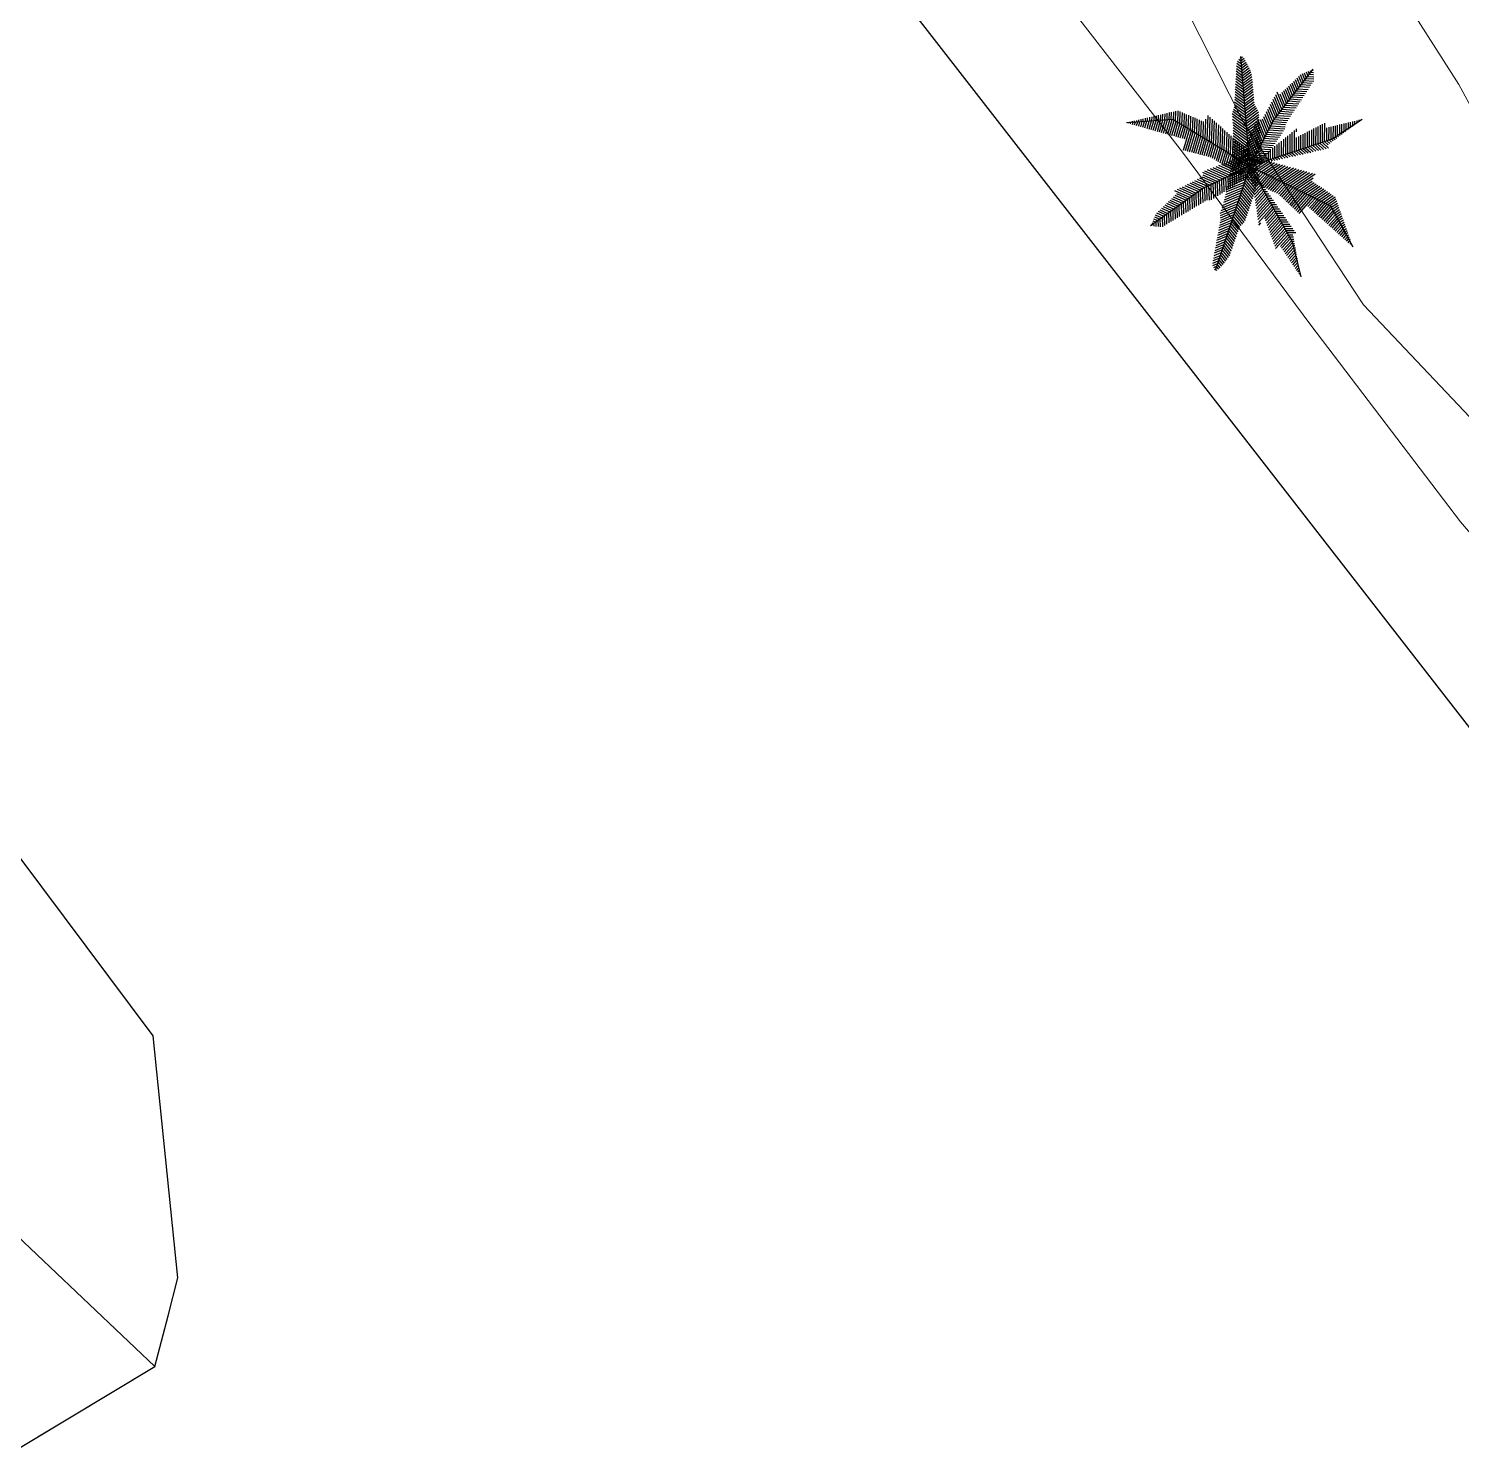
# Model space of a CAD drawing. Header units: millimetres. Extents: x 72 to 2370, y -203 to 794.
# Drawn here: x 1905.78 to 1923.41, y 131.01 to 148.5 of the extents above; entities that cross this region are included whole.
import ezdxf

# ---------------------------------------------------------------- set-up
doc = ezdxf.new("R2010")
doc.units = ezdxf.units.MM
doc.layers.add('01_Fina', color=250, linetype='Continuous', lineweight=15)
doc.layers.add('BOSQUENUEVO', color=64, linetype='Continuous')
doc.layers.add('Traza Urbana', color=7, linetype='Continuous')

# ---------------------------------------------------------------- blocks, each defined once
blk = doc.blocks.new('*X73')
at = {"color": 0}
for p, q in [((6.839, 6.806), (7.285, 6.992)), ((6.851, 6.865), (7.185, 7.004)), ((6.863, 6.924), (7.084, 7.017)), ((6.875, 6.983), (6.984, 7.029)), ((6.78, 6.511), (7.2, 6.686)), ((6.792, 6.57), (7.221, 6.749)), ((6.804, 6.629), (7.242, 6.812)), ((6.816, 6.688), (7.263, 6.874)), ((6.827, 6.747), (7.284, 6.937)), ((6.702, 6.153), (7.074, 6.308)), ((6.718, 6.214), (7.095, 6.371)), ((6.731, 6.273), (7.116, 6.434)), ((6.743, 6.333), (7.137, 6.497)), ((6.756, 6.392), (7.158, 6.56)), ((6.768, 6.451), (7.179, 6.623)), ((6.614, 5.9), (6.991, 6.057)), ((6.619, 5.848), (6.97, 5.994)), ((6.635, 5.963), (7.012, 6.12)), ((6.657, 6.026), (7.032, 6.182)), ((6.68, 6.09), (7.053, 6.245)), ((6.594, 5.566), (6.865, 5.679)), ((6.605, 5.625), (6.886, 5.742)), ((6.616, 5.684), (6.907, 5.805)), ((6.625, 5.796), (6.949, 5.931)), ((6.627, 5.742), (6.928, 5.868)), ((6.54, 5.273), (6.76, 5.365)), ((6.551, 5.332), (6.781, 5.428)), ((6.562, 5.39), (6.802, 5.49)), ((6.573, 5.449), (6.823, 5.553)), ((6.584, 5.508), (6.844, 5.616)), ((6.475, 4.921), (6.634, 4.987)), ((6.486, 4.98), (6.655, 5.05)), ((6.497, 5.038), (6.676, 5.113)), ((6.508, 5.097), (6.697, 5.176)), ((6.519, 5.156), (6.718, 5.239)), ((6.529, 5.214), (6.739, 5.302)), ((6.443, 4.745), (6.571, 4.798)), ((6.446, 4.692), (6.551, 4.736)), ((6.454, 4.803), (6.592, 4.861)), ((6.464, 4.862), (6.613, 4.924)), ((6.466, 4.646), (6.53, 4.673)), ((6.485, 4.6), (6.509, 4.61))]:
    blk.add_line(p, q, dxfattribs=at)
blk = doc.blocks.new('*X74')
at = {"color": 0}
for p, q in [((7.425, 6.399), (7.196, 6.673)), ((7.443, 6.454), (7.215, 6.729)), ((7.462, 6.51), (7.233, 6.785)), ((7.48, 6.566), (7.252, 6.841)), ((7.499, 6.622), (7.27, 6.896)), ((7.518, 6.678), (7.289, 6.952)), ((7.536, 6.733), (7.376, 6.926)), ((7.313, 6.064), (7.084, 6.338)), ((7.332, 6.119), (7.103, 6.394)), ((7.35, 6.175), (7.122, 6.45)), ((7.369, 6.231), (7.14, 6.506)), ((7.388, 6.287), (7.159, 6.562)), ((7.406, 6.343), (7.177, 6.617)), ((7.202, 5.729), (6.973, 6.003)), ((7.22, 5.785), (6.991, 6.059)), ((7.239, 5.84), (7.01, 6.115)), ((7.257, 5.896), (7.029, 6.171)), ((7.276, 5.952), (7.047, 6.227)), ((7.295, 6.008), (7.066, 6.283)), ((7.029, 5.467), (6.861, 5.669)), ((7.048, 5.522), (6.88, 5.724)), ((7.071, 5.573), (6.899, 5.78)), ((7.104, 5.612), (6.917, 5.836)), ((7.137, 5.65), (6.936, 5.892)), ((7.17, 5.689), (6.954, 5.948)), ((6.915, 5.136), (6.75, 5.334)), ((6.934, 5.191), (6.768, 5.39)), ((6.953, 5.246), (6.787, 5.445)), ((6.972, 5.301), (6.806, 5.501)), ((6.991, 5.357), (6.824, 5.557)), ((7.01, 5.412), (6.843, 5.613)), ((6.779, 4.83), (6.638, 4.999)), ((6.81, 4.871), (6.657, 5.055)), ((6.838, 4.915), (6.675, 5.111)), ((6.857, 4.97), (6.694, 5.166)), ((6.877, 5.025), (6.713, 5.222)), ((6.896, 5.08), (6.731, 5.278)), ((6.58, 4.601), (6.527, 4.664)), ((6.614, 4.637), (6.545, 4.72)), ((6.649, 4.674), (6.564, 4.776)), ((6.684, 4.71), (6.582, 4.831)), ((6.718, 4.747), (6.601, 4.887)), ((6.748, 4.788), (6.62, 4.943)), ((6.535, 4.576), (6.508, 4.608))]:
    blk.add_line(p, q, dxfattribs=at)
blk = doc.blocks.new('*X77')
at = {"color": 0}
for p, q in [((6.512, 6.986), (6.912, 6.805)), ((6.578, 7.011), (6.971, 6.833)), ((6.644, 7.036), (7.03, 6.861)), ((6.709, 7.061), (7.089, 6.889)), ((6.775, 7.087), (7.149, 6.917)), ((6.84, 7.112), (7.208, 6.945)), ((6.906, 7.137), (7.267, 6.974)), ((6.972, 7.162), (7.271, 7.027)), ((7.037, 7.187), (7.198, 7.115)), ((7.103, 7.212), (7.124, 7.203)), ((6.023, 6.658), (6.319, 6.524)), ((6.081, 6.687), (6.379, 6.552)), ((6.139, 6.716), (6.438, 6.581)), ((6.197, 6.744), (6.497, 6.609)), ((6.204, 6.851), (6.616, 6.665)), ((6.215, 6.791), (6.556, 6.637)), ((6.25, 6.885), (6.675, 6.693)), ((6.316, 6.91), (6.734, 6.721)), ((6.381, 6.936), (6.793, 6.749)), ((6.447, 6.961), (6.852, 6.777)), ((5.56, 6.429), (5.921, 6.266)), ((5.563, 6.318), (5.827, 6.199)), ((5.601, 6.356), (5.874, 6.232)), ((5.618, 6.458), (5.968, 6.299)), ((5.676, 6.486), (6.015, 6.333)), ((5.734, 6.515), (6.062, 6.367)), ((5.792, 6.544), (6.109, 6.4)), ((5.85, 6.572), (6.156, 6.434)), ((5.908, 6.601), (6.203, 6.467)), ((5.966, 6.63), (6.26, 6.496)), ((5.216, 5.981), (5.403, 5.896)), ((5.255, 6.019), (5.45, 5.93)), ((5.293, 6.056), (5.497, 5.963)), ((5.332, 6.093), (5.544, 5.997)), ((5.37, 6.131), (5.591, 6.031)), ((5.409, 6.168), (5.638, 6.064)), ((5.447, 6.206), (5.686, 6.098)), ((5.486, 6.243), (5.733, 6.131)), ((5.524, 6.281), (5.78, 6.165)), ((5.032, 5.68), (5.074, 5.661)), ((5.052, 5.726), (5.121, 5.695)), ((5.072, 5.772), (5.168, 5.728)), ((5.092, 5.818), (5.215, 5.762)), ((5.112, 5.864), (5.262, 5.795)), ((5.139, 5.906), (5.309, 5.829)), ((5.178, 5.944), (5.356, 5.863)), ((5.013, 5.634), (5.027, 5.627))]:
    blk.add_line(p, q, dxfattribs=at)
blk = doc.blocks.new('*X78')
at = {"color": 0}
for p, q in [((7.298, 6.769), (7.292, 6.985)), ((6.611, 6.332), (6.601, 6.658)), ((6.66, 6.363), (6.651, 6.681)), ((6.71, 6.394), (6.7, 6.705)), ((6.759, 6.425), (6.749, 6.728)), ((6.808, 6.457), (6.799, 6.752)), ((6.857, 6.488), (6.848, 6.775)), ((6.906, 6.519), (6.897, 6.798)), ((6.955, 6.55), (6.947, 6.822)), ((7.004, 6.582), (6.996, 6.845)), ((7.053, 6.613), (7.045, 6.868)), ((7.102, 6.644), (7.095, 6.892)), ((7.151, 6.675), (7.144, 6.915)), ((7.2, 6.707), (7.193, 6.939)), ((7.249, 6.738), (7.243, 6.962)), ((7.348, 6.8), (7.343, 6.941)), ((7.397, 6.832), (7.395, 6.88)), ((6.02, 6.031), (6.011, 6.331)), ((6.069, 6.061), (6.06, 6.366)), ((6.118, 6.09), (6.109, 6.401)), ((6.168, 6.12), (6.158, 6.436)), ((6.217, 6.15), (6.207, 6.471)), ((6.266, 6.179), (6.256, 6.494)), ((6.315, 6.202), (6.306, 6.518)), ((6.365, 6.206), (6.355, 6.541)), ((6.415, 6.21), (6.404, 6.565)), ((6.464, 6.238), (6.454, 6.588)), ((6.513, 6.269), (6.503, 6.611)), ((6.562, 6.3), (6.552, 6.635)), ((5.529, 5.735), (5.522, 5.981)), ((5.578, 5.765), (5.57, 6.016)), ((5.627, 5.795), (5.619, 6.051)), ((5.676, 5.824), (5.668, 6.086)), ((5.725, 5.854), (5.717, 6.121)), ((5.775, 5.883), (5.766, 6.156)), ((5.824, 5.913), (5.815, 6.191)), ((5.873, 5.942), (5.864, 6.226)), ((5.922, 5.972), (5.913, 6.261)), ((5.971, 6.002), (5.962, 6.296)), ((5.083, 5.601), (5.081, 5.666)), ((5.133, 5.596), (5.13, 5.701)), ((5.183, 5.591), (5.179, 5.736)), ((5.233, 5.586), (5.228, 5.771)), ((5.283, 5.587), (5.277, 5.806)), ((5.332, 5.617), (5.326, 5.841)), ((5.382, 5.647), (5.375, 5.876)), ((5.431, 5.676), (5.424, 5.911)), ((5.48, 5.706), (5.473, 5.946)), ((5.033, 5.606), (5.032, 5.631))]:
    blk.add_line(p, q, dxfattribs=at)
blk = doc.blocks.new('*X80')
at = {"color": 0}
for p, q in [((7.304, 7.045), (7.495, 7.177)), ((7.306, 7.108), (7.432, 7.195)), ((7.307, 6.987), (7.558, 7.16)), ((7.309, 7.17), (7.369, 7.212)), ((7.359, 6.962), (7.62, 7.142)), ((7.41, 6.936), (7.683, 7.125)), ((7.461, 6.911), (7.746, 7.107)), ((7.513, 6.886), (7.808, 7.09)), ((7.564, 6.861), (7.871, 7.073)), ((7.615, 6.835), (7.934, 7.055)), ((7.667, 6.81), (7.997, 7.038)), ((7.718, 6.785), (8.059, 7.02)), ((7.769, 6.759), (8.122, 7.003)), ((7.821, 6.734), (8.185, 6.985)), ((7.872, 6.709), (8.247, 6.968)), ((7.924, 6.683), (8.31, 6.95)), ((7.975, 6.658), (8.373, 6.933)), ((8.026, 6.633), (8.436, 6.915)), ((8.078, 6.608), (8.498, 6.898)), ((8.129, 6.582), (8.561, 6.88)), ((8.18, 6.557), (8.624, 6.863)), ((8.232, 6.532), (8.686, 6.845)), ((8.283, 6.506), (8.749, 6.828)), ((8.334, 6.481), (8.812, 6.81)), ((8.386, 6.456), (8.769, 6.72)), ((8.437, 6.43), (8.747, 6.644)), ((8.489, 6.405), (8.791, 6.614)), ((8.54, 6.38), (8.835, 6.584)), ((8.591, 6.354), (8.879, 6.553)), ((8.643, 6.329), (8.924, 6.523)), ((8.694, 6.304), (8.968, 6.493)), ((8.745, 6.279), (9.012, 6.462)), ((8.797, 6.253), (9.056, 6.432)), ((8.848, 6.228), (9.1, 6.402)), ((8.899, 6.203), (9.144, 6.371)), ((8.951, 6.177), (9.188, 6.341)), ((9.002, 6.152), (9.232, 6.311)), ((9.054, 6.127), (9.276, 6.28)), ((9.105, 6.101), (9.296, 6.233)), ((9.156, 6.076), (9.313, 6.184)), ((9.188, 6.037), (9.33, 6.136)), ((9.212, 5.993), (9.348, 6.087)), ((9.236, 5.949), (9.365, 6.038)), ((9.26, 5.905), (9.382, 5.989)), ((9.284, 5.86), (9.399, 5.94)), ((9.308, 5.816), (9.416, 5.891)), ((9.332, 5.772), (9.434, 5.842)), ((9.356, 5.728), (9.451, 5.793)), ((9.38, 5.684), (9.468, 5.744)), ((9.404, 5.64), (9.485, 5.696)), ((9.428, 5.596), (9.502, 5.647)), ((9.452, 5.551), (9.519, 5.598)), ((9.476, 5.507), (9.537, 5.549)), ((9.5, 5.463), (9.554, 5.5)), ((9.524, 5.419), (9.571, 5.451)), ((9.549, 5.375), (9.588, 5.402)), ((9.573, 5.331), (9.605, 5.353)), ((9.597, 5.287), (9.623, 5.304)), ((9.621, 5.242), (9.64, 5.256)), ((9.645, 5.198), (9.657, 5.207)), ((9.669, 5.154), (9.674, 5.158))]:
    blk.add_line(p, q, dxfattribs=at)
blk = doc.blocks.new('*X79')
at = {"color": 0}
for p, q in [((7.285, 6.924), (7.33, 6.976)), ((7.234, 6.712), (7.423, 6.93)), ((7.259, 6.818), (7.377, 6.953)), ((7.273, 6.681), (7.47, 6.907)), ((7.32, 6.659), (7.516, 6.884)), ((7.366, 6.636), (7.562, 6.861)), ((7.412, 6.613), (7.609, 6.839)), ((7.459, 6.59), (7.655, 6.816)), ((7.505, 6.567), (7.702, 6.793)), ((7.551, 6.544), (7.748, 6.77)), ((7.598, 6.521), (7.794, 6.747)), ((7.644, 6.498), (7.841, 6.724)), ((7.69, 6.475), (7.887, 6.701)), ((7.737, 6.452), (7.934, 6.679)), ((7.783, 6.43), (7.98, 6.656)), ((7.829, 6.407), (8.026, 6.633)), ((7.876, 6.384), (8.073, 6.61)), ((7.922, 6.361), (8.119, 6.587)), ((7.969, 6.338), (8.165, 6.564)), ((8.005, 6.304), (8.212, 6.541)), ((8.041, 6.269), (8.258, 6.519)), ((8.078, 6.235), (8.305, 6.496)), ((8.114, 6.201), (8.351, 6.473)), ((8.151, 6.167), (8.397, 6.45)), ((8.187, 6.132), (8.444, 6.427)), ((8.224, 6.098), (8.49, 6.404)), ((8.26, 6.064), (8.537, 6.381)), ((8.297, 6.03), (8.583, 6.359)), ((8.333, 5.995), (8.629, 6.336)), ((8.37, 5.961), (8.676, 6.313)), ((8.406, 5.927), (8.722, 6.29)), ((8.443, 5.893), (8.769, 6.267)), ((8.648, 6.052), (8.815, 6.244)), ((8.686, 6.02), (8.861, 6.221)), ((8.723, 5.986), (8.908, 6.199)), ((8.76, 5.953), (8.954, 6.176)), ((8.797, 5.919), (9.001, 6.153)), ((8.835, 5.886), (9.047, 6.13)), ((8.872, 5.853), (9.093, 6.107)), ((8.909, 5.819), (9.14, 6.084)), ((8.946, 5.786), (9.179, 6.053)), ((8.983, 5.752), (9.204, 6.006)), ((9.021, 5.719), (9.23, 5.959)), ((9.058, 5.686), (9.255, 5.913)), ((9.095, 5.652), (9.281, 5.866)), ((9.132, 5.619), (9.306, 5.819)), ((9.169, 5.585), (9.332, 5.772)), ((9.207, 5.552), (9.358, 5.725)), ((9.244, 5.518), (9.383, 5.678)), ((9.281, 5.485), (9.409, 5.632)), ((9.318, 5.452), (9.434, 5.585)), ((9.355, 5.418), (9.46, 5.538)), ((9.393, 5.385), (9.485, 5.491)), ((9.43, 5.351), (9.511, 5.444)), ((9.467, 5.318), (9.536, 5.397)), ((9.504, 5.285), (9.562, 5.351)), ((9.542, 5.251), (9.587, 5.304)), ((9.579, 5.218), (9.613, 5.257)), ((9.616, 5.184), (9.638, 5.21)), ((9.653, 5.151), (9.664, 5.163))]:
    blk.add_line(p, q, dxfattribs=at)
blk = doc.blocks.new('*X76')
at = {"color": 0}
for p, q in [((7.324, 6.95), (7.329, 6.95)), ((7.352, 6.9), (7.364, 6.9)), ((7.379, 6.85), (7.398, 6.85)), ((7.407, 6.8), (7.433, 6.8)), ((7.435, 6.75), (7.467, 6.75)), ((7.463, 6.7), (7.502, 6.7)), ((7.491, 6.65), (7.536, 6.65)), ((7.519, 6.6), (7.571, 6.6)), ((7.546, 6.55), (7.605, 6.55)), ((7.574, 6.5), (7.64, 6.5)), ((7.602, 6.45), (7.675, 6.45)), ((7.63, 6.4), (7.709, 6.4)), ((7.658, 6.35), (7.744, 6.35)), ((7.686, 6.3), (7.778, 6.3)), ((7.714, 6.25), (7.813, 6.25)), ((7.741, 6.2), (7.847, 6.2)), ((7.769, 6.15), (7.882, 6.15)), ((7.797, 6.1), (7.917, 6.1)), ((7.825, 6.05), (7.951, 6.05)), ((7.853, 6), (7.986, 6)), ((7.881, 5.95), (8.02, 5.95)), ((7.909, 5.9), (8.055, 5.9)), ((7.936, 5.85), (8.089, 5.85)), ((7.964, 5.8), (8.124, 5.8)), ((7.992, 5.75), (8.158, 5.75)), ((8.02, 5.7), (8.193, 5.7)), ((8.048, 5.65), (8.228, 5.65)), ((8.076, 5.6), (8.262, 5.6)), ((8.103, 5.55), (8.297, 5.55)), ((8.131, 5.5), (8.331, 5.5)), ((8.159, 5.45), (8.366, 5.45)), ((8.187, 5.4), (8.301, 5.4)), ((8.215, 5.35), (8.31, 5.35)), ((8.243, 5.3), (8.319, 5.3)), ((8.271, 5.25), (8.329, 5.25)), ((8.288, 5.2), (8.338, 5.2)), ((8.3, 5.15), (8.347, 5.15)), ((8.313, 5.1), (8.356, 5.1)), ((8.325, 5.05), (8.366, 5.05)), ((8.338, 5), (8.375, 5)), ((8.35, 4.95), (8.384, 4.95)), ((8.363, 4.9), (8.393, 4.9)), ((8.375, 4.85), (8.402, 4.85)), ((8.388, 4.8), (8.412, 4.8)), ((8.4, 4.75), (8.421, 4.75)), ((8.413, 4.7), (8.43, 4.7)), ((8.425, 4.65), (8.439, 4.65)), ((8.438, 4.6), (8.449, 4.6)), ((8.45, 4.55), (8.458, 4.55)), ((8.463, 4.5), (8.467, 4.5)), ((8.475, 4.45), (8.476, 4.45))]:
    blk.add_line(p, q, dxfattribs=at)
blk = doc.blocks.new('*X75')
at = {"color": 0}
for p, q in [((7.306, 6.959), (7.314, 6.968)), ((7.316, 6.896), (7.34, 6.922)), ((7.326, 6.832), (7.365, 6.876)), ((7.335, 6.769), (7.391, 6.83)), ((7.345, 6.705), (7.416, 6.783)), ((7.355, 6.642), (7.442, 6.737)), ((7.364, 6.578), (7.468, 6.691)), ((7.374, 6.515), (7.493, 6.645)), ((7.384, 6.451), (7.519, 6.599)), ((7.393, 6.388), (7.545, 6.553)), ((7.403, 6.324), (7.57, 6.507)), ((7.413, 6.261), (7.596, 6.461)), ((7.423, 6.197), (7.622, 6.415)), ((7.432, 6.134), (7.647, 6.369)), ((7.442, 6.07), (7.673, 6.323)), ((7.452, 6.006), (7.699, 6.277)), ((7.461, 5.943), (7.724, 6.231)), ((7.471, 5.879), (7.75, 6.185)), ((7.481, 5.816), (7.776, 6.139)), ((7.49, 5.752), (7.801, 6.093)), ((7.5, 5.689), (7.827, 6.047)), ((7.645, 5.773), (7.853, 6.001)), ((7.51, 5.625), (7.557, 5.677)), ((7.664, 5.72), (7.878, 5.955)), ((7.684, 5.668), (7.904, 5.908)), ((7.703, 5.615), (7.929, 5.862)), ((7.723, 5.562), (7.955, 5.816)), ((7.742, 5.509), (7.981, 5.77)), ((7.761, 5.456), (8.006, 5.724)), ((7.781, 5.403), (8.032, 5.678)), ((7.8, 5.35), (8.058, 5.632)), ((7.82, 5.297), (8.083, 5.586)), ((7.839, 5.245), (8.109, 5.54)), ((7.859, 5.192), (8.135, 5.494)), ((7.878, 5.139), (8.16, 5.448)), ((7.897, 5.086), (8.186, 5.402)), ((8.008, 5.132), (8.212, 5.356)), ((8.036, 5.09), (8.237, 5.31)), ((8.065, 5.047), (8.263, 5.264)), ((8.094, 5.004), (8.284, 5.213)), ((8.122, 4.962), (8.299, 5.155)), ((8.151, 4.919), (8.313, 5.097)), ((8.18, 4.876), (8.328, 5.038)), ((8.209, 4.834), (8.343, 4.98)), ((8.237, 4.791), (8.357, 4.922)), ((8.266, 4.748), (8.372, 4.864)), ((8.295, 4.705), (8.386, 4.806)), ((8.323, 4.663), (8.401, 4.747)), ((8.352, 4.62), (8.415, 4.689)), ((8.381, 4.577), (8.43, 4.631)), ((8.41, 4.535), (8.444, 4.573)), ((8.438, 4.492), (8.459, 4.515)), ((8.467, 4.449), (8.473, 4.456))]:
    blk.add_line(p, q, dxfattribs=at)
blk = doc.blocks.new('ARB16')
for points in [[(0.025, -0.003), (-0.153, 2.167)], [(0.025, -0.003), (0.504, 0.913), (1.281, 1.916)], [(0.025, -0.003), (-1.497, 0.92), (-2.419, 0.857)], [(0.025, -0.003), (1.656, 0.535), (2.249, 0.926)], [(0.025, -0.003), (-0.908, -0.446), (-1.941, -1.184)], [(0.025, -0.003), (-0.663, -2.069)], [(0.025, -0.003), (1.623, -0.79), (2.065, -1.602)], [(0.025, -0.003), (0.861, -1.504), (1.033, -2.192)]]:
    blk.add_lwpolyline(points)
at = {"xscale": -0.8550237249794747, "yscale": 0.8550237249794747, "zscale": 0.8550237249794747}
for name, p, rotation in [('*X73', (-4.622, 7.283), 166.2803685724027), ('*X74', (-4.622, 7.283), 166.2803685724027), ('*X80', (-1.655, -8.481), 302.5390603787091), ('*X77', (6.238, 6.005), 87.7934113527195), ('*X78', (6.238, 6.005), 87.7934113527195), ('*X79', (-1.655, -8.481), 302.5390603787091), ('*X75', (-0.524, 8.622), 137.3938790022308), ('*X76', (-0.524, 8.622), 137.3938790022308)]:
    blk.add_blockref(name, p, dxfattribs=dict(at, rotation=rotation))
at = {"xscale": 0.8550237249794747, "yscale": 0.8550237249794747, "zscale": 0.8550237249794747}
for name in ['*X77', '*X73', '*X80', '*X78', '*X74', '*X79', '*X75', '*X76']:
    blk.add_blockref(name, (-6.217, -5.98), dxfattribs=at)

msp = doc.modelspace()

# ---------------------------------------------------------------- linework, layer by layer
msp.add_line((1865.613, 214.389), (1924.918, 138.08))
at = {"layer": '01_Fina', "color": 252, "linetype": 'Continuous', "lineweight": 9, "true_color": 0x939598}
for points in [[(1913.476, 166.41), (1914.116, 165.01), (1915.496, 162.35), (1916.666, 159.61), (1917.996, 156.37), (1919.776, 153.92), (1921.746, 150.37), (1923.376, 147.81), (1924.856, 145.09)], [(1924.676, 142.49), (1922.206, 145.1), (1920.736, 147.33), (1919.466, 149.85), (1917.186, 153.01), (1915.586, 155.73), (1915.096, 158.03), (1913.736, 160.92), (1912.466, 163.66), (1911.716, 166.22)], [(1924.936, 140.64), (1923.396, 142.43), (1921.556, 144.85), (1919.976, 146.98), (1917.366, 150.35), (1915.616, 152.67), (1913.526, 155.71), (1911.996, 158.1), (1910.816, 160.91), (1909.806, 163.5), (1908.916, 165.79)]]:
    msp.add_lwpolyline(points, dxfattribs=at)
at = {"layer": 'Traza Urbana', "color": 7, "linetype": 'Continuous', "invisible_edges": 5}
for points in [[(1888.161, 147.986), (1907.317, 136.11), (1898.457, 147.94), (1892.165, 151.841)], [(1888.161, 147.986), (1907.317, 136.11), (1898.457, 147.94), (1892.165, 151.841)], [(1886.396, 146.287), (1907.617, 133.13), (1907.317, 136.11), (1888.161, 147.986)], [(1886.396, 146.287), (1907.617, 133.13), (1907.317, 136.11), (1888.161, 147.986)], [(1886.057, 145.96), (1907.498, 132.666), (1907.617, 133.13), (1886.396, 146.287)], [(1886.057, 145.96), (1907.498, 132.666), (1907.617, 133.13), (1886.396, 146.287)], [(1885.6, 145.517), (1907.337, 132.04), (1907.498, 132.666), (1886.057, 145.96)], [(1885.6, 145.517), (1907.337, 132.04), (1907.498, 132.666), (1886.057, 145.96)], [(1884.407, 144.36), (1905.781, 131.108), (1907.337, 132.04), (1885.6, 145.517)], [(1884.407, 144.36), (1905.781, 131.108), (1907.337, 132.04), (1885.6, 145.517)], [(1898.186, 137.713), (1907.337, 132.04), (1899.747, 139.23)], [(1898.186, 137.713), (1907.337, 132.04), (1899.747, 139.23)], [(1896.87, 136.433), (1905.617, 131.01), (1907.337, 132.04), (1898.186, 137.713)], [(1896.87, 136.433), (1905.617, 131.01), (1907.337, 132.04), (1898.186, 137.713)]]:
    msp.add_3dface(points, dxfattribs=at)

# ---------------------------------------------------------------- block references
at = {"layer": 'BOSQUENUEVO', "xscale": 0.6211720672489845, "yscale": 0.6211720672489845, "zscale": 0.6211720672489845}
msp.add_blockref('ARB16', (1920.79, 146.809), dxfattribs=at)

doc.saveas('drawing.dxf')
